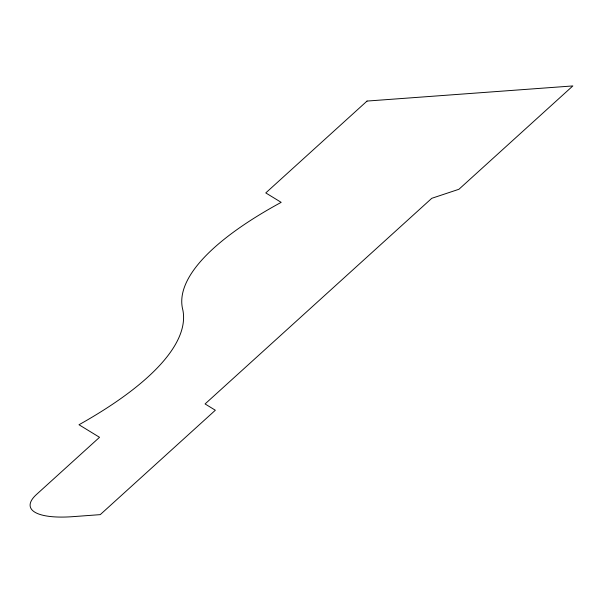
<?xml version="1.0" encoding="UTF-8"?>
<svg xmlns="http://www.w3.org/2000/svg" width="603" height="603" viewBox="0 0 603 603"><rect width="100%" height="100%" fill="white"/><g stroke="black" fill="none" stroke-linecap="round" stroke-linejoin="round"><path stroke-width="0.9" d="M367.046 101.063L265.772 192.922L281.179 202.344A370.287 110.115 -13.3 0 0 182.86 310.048A415.301 123.502 -13.3 0 1 78.993 424.746L99.533 437.303L36.233 494.716A74.425 22.13 -13.3 0 0 72.179 516.703L100.249 514.638L215.339 410.236L205.073 403.95L431.778 198.304L458.928 189.274L572.85 85.935L367.046 101.063"/></g></svg>
